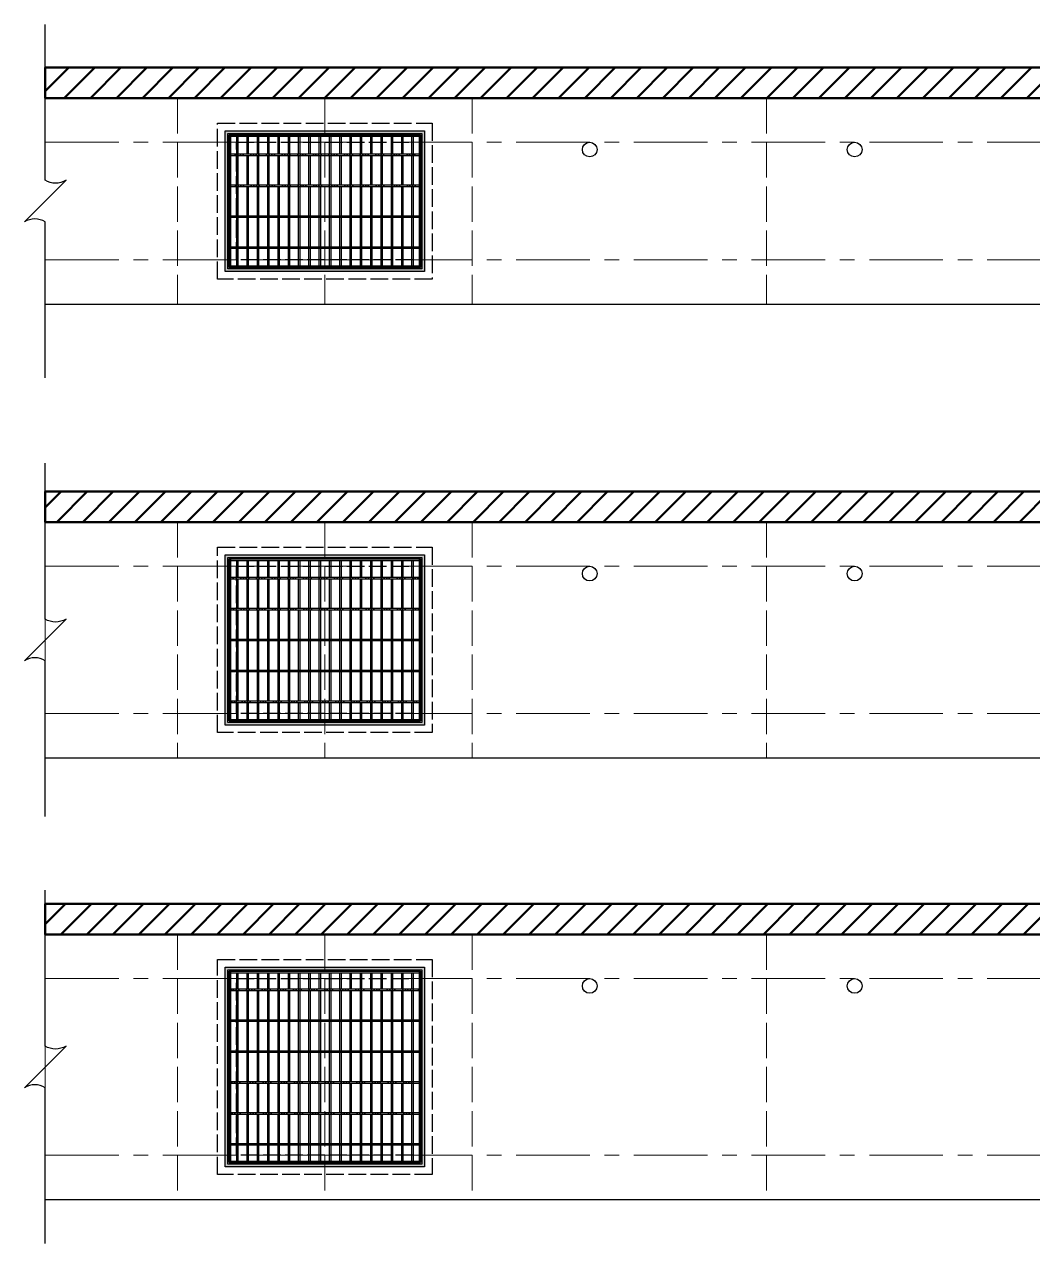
# Model space of a CAD drawing. Extents: x -4891 to 4829, y -5666 to -3242.
# Drawn here: x 1654.8 to 1997.3, y -4103.5 to -3689.5 of the extents above; entities that cross this region are included whole.
import ezdxf

# ---------------------------------------------------------------- set-up
doc = ezdxf.new("R2010")
doc.units = 0
doc.header["$MEASUREMENT"] = 0
doc.linetypes.add('ACAD_ISO02W100', pattern=[15, 12, -3])
doc.linetypes.add('CENTERX2', pattern=[4, 2.5, -0.5, 0.5, -0.5])
for name, color, linetype, lineweight in [('一、1.基本-圖框', 7, 'Continuous', 20), ('一、3.基本-變更', 1, 'Continuous', 50), ('二、1.繪圖-既有設施', 8, 'Continuous', 20), ('二、2.繪圖-施作項目', 181, 'Continuous', 30), ('二、6.繪圖-其他施作項目', 35, 'Continuous', 30)]:
    doc.layers.add(name, color=color, linetype=linetype, lineweight=lineweight)
doc.layers.add('一、4.基本-隱藏', color=9, linetype='ACAD_ISO02W100', lineweight=20, plot=False)
doc.layers.add('三、3.文字-註解文字', color=2, linetype='Continuous')
pattern_1 = [(45, (551.5, -3545.8314), (-2.65165, 2.65165), []), (45, (552.384, -3545.8314), (-2.65165, 2.65165), []), (45, (553.2678, -3545.8314), (-2.65165, 2.65165), []), (45, (554.1517, -3545.8314), (-2.65165, 2.65165), [])]
pattern_2 = [(45, (436.5, -3689.8314), (-2.65165, 2.65165), []), (45, (437.384, -3689.8314), (-2.65165, 2.65165), []), (45, (438.2678, -3689.8314), (-2.65165, 2.65165), []), (45, (439.1517, -3689.8314), (-2.65165, 2.65165), [])]
pattern_3 = [(45, (321.5, -3829.8314), (-2.65165, 2.65165), []), (45, (322.384, -3829.8314), (-2.65165, 2.65165), []), (45, (323.2678, -3829.8314), (-2.65165, 2.65165), []), (45, (324.1517, -3829.8314), (-2.65165, 2.65165), [])]

msp = doc.modelspace()

# ---------------------------------------------------------------- hatches: boundary and pattern name
at = {"layer": '一、3.基本-變更', "linetype": 'Continuous'}
h = msp.add_hatch(dxfattribs=at)
h.set_pattern_fill('ANSI31', color=256, scale=50)
h.paths.add_polyline_path([(1661.861, -3704.099), (1661.861, -3714.486), (2351.861, -3714.486), (2351.861, -3704.099)])
h = msp.add_hatch(dxfattribs=at)
h.set_pattern_fill('ANSI31', color=256, scale=50)
h.paths.add_polyline_path([(2351.861, -3848.099), (1661.861, -3848.099), (1661.861, -3858.486), (2351.861, -3858.486)])
h = msp.add_hatch(dxfattribs=at)
h.set_pattern_fill('ANSI31', color=256, scale=50)
h.paths.add_polyline_path([(2351.861, -3988.099), (1661.861, -3988.099), (1661.861, -3998.486), (2351.861, -3998.486)])
at = {"layer": '二、6.繪圖-其他施作項目'}
h = msp.add_hatch(color=256, dxfattribs=at)
h.dxf.hatch_style = 1
h.paths.add_polyline_path([(1722.961, -3725.586), (1722.961, -3773.386), (1790.761, -3773.386), (1790.761, -3725.586)])
h.paths.add_polyline_path([(1723.861, -3726.486), (1789.861, -3726.486), (1789.861, -3772.486), (1723.861, -3772.486)], flags=16)
h.paths.add_polyline_path([(1726.861, -3729.486), (1786.861, -3729.486), (1786.861, -3769.486), (1726.861, -3769.486)], flags=0)
h = msp.add_hatch(dxfattribs=at)
h.set_pattern_fill('ANSI34', color=256, scale=5)
h.set_pattern_definition(pattern_1)
h.paths.add_polyline_path([(1788.861, -3733.486), (1724.861, -3733.486), (1724.861, -3733.986), (1788.861, -3733.986)])
h = msp.add_hatch(dxfattribs=at)
h.set_pattern_fill('ANSI34', color=256, scale=5)
h.set_pattern_definition(pattern_1)
h.paths.add_polyline_path([(1788.861, -3743.986), (1724.861, -3743.986), (1724.861, -3744.486), (1788.861, -3744.486)])
h = msp.add_hatch(dxfattribs=at)
h.set_pattern_fill('ANSI34', color=256, scale=5)
h.set_pattern_definition(pattern_1)
h.paths.add_polyline_path([(1788.861, -3754.486), (1724.861, -3754.486), (1724.861, -3754.986), (1788.861, -3754.986)])
h = msp.add_hatch(dxfattribs=at)
h.set_pattern_fill('ANSI34', color=256, scale=5)
h.set_pattern_definition(pattern_1)
h.paths.add_polyline_path([(1788.861, -3764.986), (1724.861, -3764.986), (1724.861, -3765.486), (1788.861, -3765.486)])
h = msp.add_hatch(color=256, dxfattribs=at)
h.dxf.hatch_style = 1
h.paths.add_polyline_path([(1722.961, -3927.386), (1790.761, -3927.386), (1790.761, -3869.586), (1722.961, -3869.586)])
h.paths.add_polyline_path([(1723.861, -3870.486), (1789.861, -3870.486), (1789.861, -3926.486), (1723.861, -3926.486)], flags=16)
h = msp.add_hatch(dxfattribs=at)
h.set_pattern_fill('ANSI34', color=256, scale=5)
h.set_pattern_definition(pattern_2)
h.paths.add_polyline_path([(1788.861, -3877.236), (1724.861, -3877.236), (1724.861, -3877.736), (1788.861, -3877.736)])
h = msp.add_hatch(dxfattribs=at)
h.set_pattern_fill('ANSI34', color=256, scale=5)
h.set_pattern_definition(pattern_2)
h.paths.add_polyline_path([(1788.861, -3887.736), (1724.861, -3887.736), (1724.861, -3888.236), (1788.861, -3888.236)])
h = msp.add_hatch(dxfattribs=at)
h.set_pattern_fill('ANSI34', color=256, scale=5)
h.set_pattern_definition(pattern_2)
h.paths.add_polyline_path([(1788.861, -3898.236), (1724.861, -3898.236), (1724.861, -3898.736), (1788.861, -3898.736)])
h = msp.add_hatch(dxfattribs=at)
h.set_pattern_fill('ANSI34', color=256, scale=5)
h.set_pattern_definition(pattern_2)
h.paths.add_polyline_path([(1788.861, -3908.736), (1724.861, -3908.736), (1724.861, -3909.236), (1788.861, -3909.236)])
h = msp.add_hatch(dxfattribs=at)
h.set_pattern_fill('ANSI34', color=256, scale=5)
h.set_pattern_definition(pattern_2)
h.paths.add_polyline_path([(1788.861, -3919.236), (1724.861, -3919.236), (1724.861, -3919.736), (1788.861, -3919.736)])
h = msp.add_hatch(color=256, dxfattribs=at)
h.dxf.hatch_style = 1
h.paths.add_polyline_path([(1722.961, -4077.386), (1790.761, -4077.386), (1790.761, -4009.586), (1722.961, -4009.586)])
h.paths.add_polyline_path([(1723.861, -4010.486), (1789.861, -4010.486), (1789.861, -4076.486), (1723.861, -4076.486)], flags=16)
h = msp.add_hatch(dxfattribs=at)
h.set_pattern_fill('ANSI34', color=256, scale=5)
h.set_pattern_definition(pattern_3)
h.paths.add_polyline_path([(1788.861, -4016.986), (1724.861, -4016.986), (1724.861, -4017.486), (1788.861, -4017.486)])
h = msp.add_hatch(dxfattribs=at)
h.set_pattern_fill('ANSI34', color=256, scale=5)
h.set_pattern_definition(pattern_3)
h.paths.add_polyline_path([(1788.861, -4027.486), (1724.861, -4027.486), (1724.861, -4027.986), (1788.861, -4027.986)])
h = msp.add_hatch(dxfattribs=at)
h.set_pattern_fill('ANSI34', color=256, scale=5)
h.set_pattern_definition(pattern_3)
h.paths.add_polyline_path([(1788.861, -4037.986), (1724.861, -4037.986), (1724.861, -4038.486), (1788.861, -4038.486)])
h = msp.add_hatch(dxfattribs=at)
h.set_pattern_fill('ANSI34', color=256, scale=5)
h.set_pattern_definition(pattern_3)
h.paths.add_polyline_path([(1788.861, -4048.486), (1724.861, -4048.486), (1724.861, -4048.986), (1788.861, -4048.986)])
h = msp.add_hatch(dxfattribs=at)
h.set_pattern_fill('ANSI34', color=256, scale=5)
h.set_pattern_definition(pattern_3)
h.paths.add_polyline_path([(1788.861, -4058.986), (1724.861, -4058.986), (1724.861, -4059.486), (1788.861, -4059.486)])
h = msp.add_hatch(dxfattribs=at)
h.set_pattern_fill('ANSI34', color=256, scale=5)
h.set_pattern_definition(pattern_3)
h.paths.add_polyline_path([(1788.861, -4069.486), (1724.861, -4069.486), (1724.861, -4069.986), (1788.861, -4069.986)])

# ---------------------------------------------------------------- linework, layer by layer
at = {"layer": '一、1.基本-圖框', "linetype": 'Continuous'}
for points in [[(2351.861, -3848.099), (1661.861, -3848.099), (1661.861, -3938.486), (2351.861, -3938.486)], [(2351.861, -3988.099), (1661.861, -3988.099), (1661.861, -4088.486), (2351.861, -4088.486)]]:
    msp.add_lwpolyline(points, close=True, dxfattribs=at)
at = {"layer": '一、3.基本-變更', "linetype": 'Continuous'}
for points in [[(1661.861, -3714.486), (2351.861, -3714.486), (2351.861, -3704.099), (1661.861, -3704.099)], [(1661.861, -3858.486), (2351.861, -3858.486), (2351.861, -3848.099), (1661.861, -3848.099)], [(1661.861, -3998.486), (2351.861, -3998.486), (2351.861, -3988.099), (1661.861, -3988.099)]]:
    msp.add_lwpolyline(points, close=True, dxfattribs=at)
at = {"layer": '一、4.基本-隱藏'}
for points in [[(1706.861, -3714.486), (1706.861, -3784.486)], [(1756.861, -3714.486), (1756.861, -3784.486)], [(1806.861, -3714.486), (1806.861, -3784.486)], [(1906.861, -3714.486), (1906.861, -3784.486)], [(1706.861, -3858.486), (1706.861, -3938.486)], [(1756.861, -3858.486), (1756.861, -3938.486)], [(1806.861, -3858.486), (1806.861, -3938.486)], [(1906.861, -3858.486), (1906.861, -3938.486)], [(1706.861, -3998.486), (1706.861, -4088.486)], [(1756.861, -3998.486), (1756.861, -4088.486)], [(1806.861, -3998.486), (1806.861, -4088.486)], [(1906.861, -3998.486), (1906.861, -4088.486)]]:
    msp.add_lwpolyline(points, dxfattribs=at)
at = {"layer": '三、3.文字-註解文字'}
for points in [[(1661.861, -3809.486), (1661.861, -3756.557, 0.2828427), (1654.79, -3756.557), (1668.932, -3742.415, -0.2828427), (1661.861, -3742.415), (1661.861, -3689.486)], [(1661.861, -3958.486), (1661.861, -3905.557, 0.2828427), (1654.79, -3905.557), (1668.932, -3891.415, -0.2828427), (1661.861, -3891.415), (1661.861, -3838.486)], [(1661.861, -4103.486), (1661.861, -4050.557, 0.2828427), (1654.79, -4050.557), (1668.932, -4036.415, -0.2828427), (1661.861, -4036.415), (1661.861, -3983.486)]]:
    msp.add_lwpolyline(points, format="xyb", dxfattribs=at)
at = {"layer": '二、1.繪圖-既有設施', "linetype": 'CENTERX2', "ltscale": 10}
for points in [[(1661.861, -3729.486), (2351.861, -3729.486)], [(1661.861, -3769.486), (2351.861, -3769.486)], [(1661.861, -3873.486), (2351.861, -3873.486)], [(1661.861, -3923.486), (2351.861, -3923.486)], [(1661.861, -4013.486), (2351.861, -4013.486)], [(1661.861, -4073.486), (2351.861, -4073.486)]]:
    msp.add_lwpolyline(points, dxfattribs=at)
at = {"layer": '二、2.繪圖-施作項目', "linetype": 'Continuous'}
for points in [[(1661.861, -3714.486), (2351.861, -3714.486)], [(1661.861, -3784.486), (2351.861, -3784.486)], [(1661.861, -3858.486), (2351.861, -3858.486)], [(1661.861, -3938.486), (2351.861, -3938.486)], [(1661.861, -3998.486), (2351.861, -3998.486)], [(1661.861, -4088.486), (2351.861, -4088.486)]]:
    msp.add_lwpolyline(points, dxfattribs=at)
at = {"layer": '二、6.繪圖-其他施作項目', "linetype": 'ACAD_ISO02W100', "ltscale": 0.5}
for points in [[(1720.361, -3722.986), (1793.361, -3722.986), (1793.361, -3775.986), (1720.361, -3775.986)], [(1726.861, -3729.486), (1786.861, -3729.486), (1786.861, -3769.486), (1726.861, -3769.486)], [(1720.361, -3866.986), (1793.361, -3866.986), (1793.361, -3929.986), (1720.361, -3929.986)], [(1726.861, -3873.486), (1786.861, -3873.486), (1786.861, -3923.486), (1726.861, -3923.486)], [(1720.361, -4006.986), (1793.361, -4006.986), (1793.361, -4079.986), (1720.361, -4079.986)], [(1726.861, -4013.486), (1786.861, -4013.486), (1786.861, -4073.486), (1726.861, -4073.486)]]:
    msp.add_lwpolyline(points, close=True, dxfattribs=at)
at = {"layer": '二、6.繪圖-其他施作項目'}
for points in [[(1722.961, -3725.586), (1790.761, -3725.586), (1790.761, -3773.386), (1722.961, -3773.386)], [(1723.861, -3726.486), (1789.861, -3726.486), (1789.861, -3772.486), (1723.861, -3772.486)], [(1724.361, -3726.986), (1789.361, -3726.986), (1789.361, -3771.986), (1724.361, -3771.986)], [(1722.961, -3869.586), (1790.761, -3869.586), (1790.761, -3927.386), (1722.961, -3927.386)], [(1723.861, -3870.486), (1789.861, -3870.486), (1789.861, -3926.486), (1723.861, -3926.486)], [(1724.361, -3870.986), (1789.361, -3870.986), (1789.361, -3925.986), (1724.361, -3925.986)], [(1722.961, -4009.586), (1790.761, -4009.586), (1790.761, -4077.386), (1722.961, -4077.386)], [(1723.861, -4010.486), (1789.861, -4010.486), (1789.861, -4076.486), (1723.861, -4076.486)], [(1724.361, -4010.986), (1789.361, -4010.986), (1789.361, -4075.986), (1724.361, -4075.986)]]:
    msp.add_lwpolyline(points, close=True, dxfattribs=at)
for points in [[(1724.361, -3726.986), (1789.361, -3726.986)], [(1724.361, -3726.986), (1724.361, -3771.986)], [(1724.861, -3726.986), (1724.861, -3771.986)], [(1724.861, -3727.486), (1788.861, -3727.486)], [(1726.861, -3727.486), (1726.861, -3733.486)], [(1727.361, -3727.486), (1727.361, -3733.486)], [(1730.361, -3727.486), (1730.361, -3733.486)], [(1730.861, -3727.486), (1730.861, -3733.486)], [(1733.861, -3727.486), (1733.861, -3733.486)], [(1734.361, -3727.486), (1734.361, -3733.486)], [(1737.361, -3727.486), (1737.361, -3733.486)], [(1737.861, -3727.486), (1737.861, -3733.486)], [(1740.861, -3727.486), (1740.861, -3733.486)], [(1741.361, -3727.486), (1741.361, -3733.486)], [(1744.361, -3727.486), (1744.361, -3733.486)], [(1744.861, -3727.486), (1744.861, -3733.486)], [(1747.861, -3727.486), (1747.861, -3733.486)], [(1748.361, -3727.486), (1748.361, -3733.486)], [(1751.361, -3727.486), (1751.361, -3733.486)], [(1751.861, -3727.486), (1751.861, -3733.486)], [(1754.861, -3727.486), (1754.861, -3733.486)], [(1755.361, -3727.486), (1755.361, -3733.486)], [(1758.361, -3727.486), (1758.361, -3733.486)], [(1758.861, -3727.486), (1758.861, -3733.486)], [(1761.861, -3727.486), (1761.861, -3733.486)], [(1762.361, -3727.486), (1762.361, -3733.486)], [(1765.361, -3727.486), (1765.361, -3733.486)], [(1765.861, -3727.486), (1765.861, -3733.486)], [(1768.861, -3727.486), (1768.861, -3733.486)], [(1769.361, -3727.486), (1769.361, -3733.486)], [(1772.361, -3727.486), (1772.361, -3733.486)], [(1772.861, -3727.486), (1772.861, -3733.486)], [(1775.861, -3727.486), (1775.861, -3733.486)], [(1776.361, -3727.486), (1776.361, -3733.486)], [(1779.361, -3727.486), (1779.361, -3733.486)], [(1779.861, -3727.486), (1779.861, -3733.486)], [(1782.861, -3727.486), (1782.861, -3733.486)], [(1783.361, -3727.486), (1783.361, -3733.486)], [(1786.361, -3727.486), (1786.361, -3733.486)], [(1786.861, -3727.486), (1786.861, -3733.486)], [(1788.861, -3726.986), (1788.861, -3771.986)], [(1789.361, -3726.986), (1789.361, -3771.986)], [(1724.861, -3733.486), (1788.861, -3733.486)], [(1724.861, -3733.986), (1788.861, -3733.986)], [(1726.861, -3733.986), (1726.861, -3743.986)], [(1727.361, -3733.986), (1727.361, -3743.986)], [(1730.361, -3733.986), (1730.361, -3743.986)], [(1730.861, -3733.986), (1730.861, -3743.986)], [(1733.861, -3733.986), (1733.861, -3743.986)], [(1734.361, -3733.986), (1734.361, -3743.986)], [(1737.361, -3733.986), (1737.361, -3743.986)], [(1737.861, -3733.986), (1737.861, -3743.986)], [(1740.861, -3733.986), (1740.861, -3743.986)], [(1741.361, -3733.986), (1741.361, -3743.986)], [(1744.361, -3733.986), (1744.361, -3743.986)], [(1744.861, -3733.986), (1744.861, -3743.986)], [(1747.861, -3733.986), (1747.861, -3743.986)], [(1748.361, -3733.986), (1748.361, -3743.986)], [(1751.361, -3733.986), (1751.361, -3743.986)], [(1751.861, -3733.986), (1751.861, -3743.986)], [(1754.861, -3733.986), (1754.861, -3743.986)], [(1755.361, -3733.986), (1755.361, -3743.986)], [(1758.361, -3733.986), (1758.361, -3743.986)], [(1758.861, -3733.986), (1758.861, -3743.986)], [(1761.861, -3733.986), (1761.861, -3743.986)], [(1762.361, -3733.986), (1762.361, -3743.986)], [(1765.361, -3733.986), (1765.361, -3743.986)], [(1765.861, -3733.986), (1765.861, -3743.986)], [(1768.861, -3733.986), (1768.861, -3743.986)], [(1769.361, -3733.986), (1769.361, -3743.986)], [(1772.361, -3733.986), (1772.361, -3743.986)], [(1772.861, -3733.986), (1772.861, -3743.986)], [(1775.861, -3733.986), (1775.861, -3743.986)], [(1776.361, -3733.986), (1776.361, -3743.986)], [(1779.361, -3733.986), (1779.361, -3743.986)], [(1779.861, -3733.986), (1779.861, -3743.986)], [(1782.861, -3733.986), (1782.861, -3743.986)], [(1783.361, -3733.986), (1783.361, -3743.986)], [(1786.361, -3733.986), (1786.361, -3743.986)], [(1786.861, -3733.986), (1786.861, -3743.986)], [(1724.861, -3743.986), (1788.861, -3743.986)], [(1724.861, -3744.486), (1788.861, -3744.486)], [(1726.861, -3744.486), (1726.861, -3754.486)], [(1727.361, -3744.486), (1727.361, -3754.486)], [(1730.361, -3744.486), (1730.361, -3754.486)], [(1730.861, -3744.486), (1730.861, -3754.486)], [(1733.861, -3744.486), (1733.861, -3754.486)], [(1734.361, -3744.486), (1734.361, -3754.486)], [(1737.361, -3744.486), (1737.361, -3754.486)], [(1737.861, -3744.486), (1737.861, -3754.486)], [(1740.861, -3744.486), (1740.861, -3754.486)], [(1741.361, -3744.486), (1741.361, -3754.486)], [(1744.361, -3744.486), (1744.361, -3754.486)], [(1744.861, -3744.486), (1744.861, -3754.486)], [(1747.861, -3744.486), (1747.861, -3754.486)], [(1748.361, -3744.486), (1748.361, -3754.486)], [(1751.361, -3744.486), (1751.361, -3754.486)], [(1751.861, -3744.486), (1751.861, -3754.486)], [(1754.861, -3744.486), (1754.861, -3754.486)], [(1755.361, -3744.486), (1755.361, -3754.486)], [(1758.361, -3744.486), (1758.361, -3754.486)], [(1758.861, -3744.486), (1758.861, -3754.486)], [(1761.861, -3744.486), (1761.861, -3754.486)], [(1762.361, -3744.486), (1762.361, -3754.486)], [(1765.361, -3744.486), (1765.361, -3754.486)], [(1765.861, -3744.486), (1765.861, -3754.486)], [(1768.861, -3744.486), (1768.861, -3754.486)], [(1769.361, -3744.486), (1769.361, -3754.486)], [(1772.361, -3744.486), (1772.361, -3754.486)], [(1772.861, -3744.486), (1772.861, -3754.486)], [(1775.861, -3744.486), (1775.861, -3754.486)], [(1776.361, -3744.486), (1776.361, -3754.486)], [(1779.361, -3744.486), (1779.361, -3754.486)], [(1779.861, -3744.486), (1779.861, -3754.486)], [(1782.861, -3744.486), (1782.861, -3754.486)], [(1783.361, -3744.486), (1783.361, -3754.486)], [(1786.361, -3744.486), (1786.361, -3754.486)], [(1786.861, -3744.486), (1786.861, -3754.486)], [(1724.861, -3754.486), (1788.861, -3754.486)], [(1724.861, -3754.986), (1788.861, -3754.986)], [(1726.861, -3754.986), (1726.861, -3764.986)], [(1727.361, -3754.986), (1727.361, -3764.986)], [(1730.361, -3754.986), (1730.361, -3764.986)], [(1730.861, -3754.986), (1730.861, -3764.986)], [(1733.861, -3754.986), (1733.861, -3764.986)], [(1734.361, -3754.986), (1734.361, -3764.986)], [(1737.361, -3754.986), (1737.361, -3764.986)], [(1737.861, -3754.986), (1737.861, -3764.986)], [(1740.861, -3754.986), (1740.861, -3764.986)], [(1741.361, -3754.986), (1741.361, -3764.986)], [(1744.361, -3754.986), (1744.361, -3764.986)], [(1744.861, -3754.986), (1744.861, -3764.986)], [(1747.861, -3754.986), (1747.861, -3764.986)], [(1748.361, -3754.986), (1748.361, -3764.986)], [(1751.361, -3754.986), (1751.361, -3764.986)], [(1751.861, -3754.986), (1751.861, -3764.986)], [(1754.861, -3754.986), (1754.861, -3764.986)], [(1755.361, -3754.986), (1755.361, -3764.986)], [(1758.361, -3754.986), (1758.361, -3764.986)], [(1758.861, -3754.986), (1758.861, -3764.986)], [(1761.861, -3754.986), (1761.861, -3764.986)], [(1762.361, -3754.986), (1762.361, -3764.986)], [(1765.361, -3754.986), (1765.361, -3764.986)], [(1765.861, -3754.986), (1765.861, -3764.986)], [(1768.861, -3754.986), (1768.861, -3764.986)], [(1769.361, -3754.986), (1769.361, -3764.986)], [(1772.361, -3754.986), (1772.361, -3764.986)], [(1772.861, -3754.986), (1772.861, -3764.986)], [(1775.861, -3754.986), (1775.861, -3764.986)], [(1776.361, -3754.986), (1776.361, -3764.986)], [(1779.361, -3754.986), (1779.361, -3764.986)], [(1779.861, -3754.986), (1779.861, -3764.986)], [(1782.861, -3754.986), (1782.861, -3764.986)], [(1783.361, -3754.986), (1783.361, -3764.986)], [(1786.361, -3754.986), (1786.361, -3764.986)], [(1786.861, -3754.986), (1786.861, -3764.986)], [(1724.861, -3764.986), (1788.861, -3764.986)], [(1724.861, -3765.486), (1788.861, -3765.486)], [(1726.861, -3765.486), (1726.861, -3771.486)], [(1727.361, -3765.486), (1727.361, -3771.486)], [(1730.361, -3765.486), (1730.361, -3771.486)], [(1730.861, -3765.486), (1730.861, -3771.486)], [(1733.861, -3765.486), (1733.861, -3771.486)], [(1734.361, -3765.486), (1734.361, -3771.486)], [(1737.361, -3765.486), (1737.361, -3771.486)], [(1737.861, -3765.486), (1737.861, -3771.486)], [(1740.861, -3765.486), (1740.861, -3771.486)], [(1741.361, -3765.486), (1741.361, -3771.486)], [(1744.361, -3765.486), (1744.361, -3771.486)], [(1744.861, -3765.486), (1744.861, -3771.486)], [(1747.861, -3765.486), (1747.861, -3771.486)], [(1748.361, -3765.486), (1748.361, -3771.486)], [(1751.361, -3765.486), (1751.361, -3771.486)], [(1751.861, -3765.486), (1751.861, -3771.486)], [(1754.861, -3765.486), (1754.861, -3771.486)], [(1755.361, -3765.486), (1755.361, -3771.486)], [(1758.361, -3765.486), (1758.361, -3771.486)], [(1758.861, -3765.486), (1758.861, -3771.486)], [(1761.861, -3765.486), (1761.861, -3771.486)], [(1762.361, -3765.486), (1762.361, -3771.486)], [(1765.361, -3765.486), (1765.361, -3771.486)], [(1765.861, -3765.486), (1765.861, -3771.486)], [(1768.861, -3765.486), (1768.861, -3771.486)], [(1769.361, -3765.486), (1769.361, -3771.486)], [(1772.361, -3765.486), (1772.361, -3771.486)], [(1772.861, -3765.486), (1772.861, -3771.486)], [(1775.861, -3765.486), (1775.861, -3771.486)], [(1776.361, -3765.486), (1776.361, -3771.486)], [(1779.361, -3765.486), (1779.361, -3771.486)], [(1779.861, -3765.486), (1779.861, -3771.486)], [(1782.861, -3765.486), (1782.861, -3771.486)], [(1783.361, -3765.486), (1783.361, -3771.486)], [(1786.361, -3765.486), (1786.361, -3771.486)], [(1786.861, -3765.486), (1786.861, -3771.486)], [(1724.861, -3771.486), (1788.861, -3771.486)], [(1724.361, -3771.986), (1789.361, -3771.986)], [(1724.361, -3870.986), (1789.361, -3870.986)], [(1724.361, -3870.986), (1724.361, -3925.986)], [(1724.861, -3870.986), (1724.861, -3925.986)], [(1724.861, -3871.486), (1788.861, -3871.486)], [(1726.861, -3871.486), (1726.861, -3877.236)], [(1727.361, -3871.486), (1727.361, -3877.236)], [(1730.361, -3871.486), (1730.361, -3877.236)], [(1730.861, -3871.486), (1730.861, -3877.236)], [(1733.861, -3871.486), (1733.861, -3877.236)], [(1734.361, -3871.486), (1734.361, -3877.236)], [(1737.361, -3871.486), (1737.361, -3877.236)], [(1737.861, -3871.486), (1737.861, -3877.236)], [(1740.861, -3871.486), (1740.861, -3877.236)], [(1741.361, -3871.486), (1741.361, -3877.236)], [(1744.361, -3871.486), (1744.361, -3877.236)], [(1744.861, -3871.486), (1744.861, -3877.236)], [(1747.861, -3871.486), (1747.861, -3877.236)], [(1748.361, -3871.486), (1748.361, -3877.236)], [(1751.361, -3871.486), (1751.361, -3877.236)], [(1751.861, -3871.486), (1751.861, -3877.236)], [(1754.861, -3871.486), (1754.861, -3877.236)], [(1755.361, -3871.486), (1755.361, -3877.236)], [(1758.361, -3871.486), (1758.361, -3877.236)], [(1758.861, -3871.486), (1758.861, -3877.236)], [(1761.861, -3871.486), (1761.861, -3877.236)], [(1762.361, -3871.486), (1762.361, -3877.236)], [(1765.361, -3871.486), (1765.361, -3877.236)], [(1765.861, -3871.486), (1765.861, -3877.236)], [(1768.861, -3871.486), (1768.861, -3877.236)], [(1769.361, -3871.486), (1769.361, -3877.236)], [(1772.361, -3871.486), (1772.361, -3877.236)], [(1772.861, -3871.486), (1772.861, -3877.236)], [(1775.861, -3871.486), (1775.861, -3877.236)], [(1776.361, -3871.486), (1776.361, -3877.236)], [(1779.361, -3871.486), (1779.361, -3877.236)], [(1779.861, -3871.486), (1779.861, -3877.236)], [(1782.861, -3871.486), (1782.861, -3877.236)], [(1783.361, -3871.486), (1783.361, -3877.236)], [(1786.361, -3871.486), (1786.361, -3877.236)], [(1786.861, -3871.486), (1786.861, -3877.236)], [(1788.861, -3870.986), (1788.861, -3925.986)], [(1789.361, -3870.986), (1789.361, -3925.986)], [(1724.861, -3877.236), (1788.861, -3877.236)], [(1724.861, -3877.736), (1788.861, -3877.736)], [(1726.861, -3877.736), (1726.861, -3887.736)], [(1727.361, -3877.736), (1727.361, -3887.736)], [(1730.361, -3877.736), (1730.361, -3887.736)], [(1730.861, -3877.736), (1730.861, -3887.736)], [(1733.861, -3877.736), (1733.861, -3887.736)], [(1734.361, -3877.736), (1734.361, -3887.736)], [(1737.361, -3877.736), (1737.361, -3887.736)], [(1737.861, -3877.736), (1737.861, -3887.736)], [(1740.861, -3877.736), (1740.861, -3887.736)], [(1741.361, -3877.736), (1741.361, -3887.736)], [(1744.361, -3877.736), (1744.361, -3887.736)], [(1744.861, -3877.736), (1744.861, -3887.736)], [(1747.861, -3877.736), (1747.861, -3887.736)], [(1748.361, -3877.736), (1748.361, -3887.736)], [(1751.361, -3877.736), (1751.361, -3887.736)], [(1751.861, -3877.736), (1751.861, -3887.736)], [(1754.861, -3877.736), (1754.861, -3887.736)], [(1755.361, -3877.736), (1755.361, -3887.736)], [(1758.361, -3877.736), (1758.361, -3887.736)], [(1758.861, -3877.736), (1758.861, -3887.736)], [(1761.861, -3877.736), (1761.861, -3887.736)], [(1762.361, -3877.736), (1762.361, -3887.736)], [(1765.361, -3877.736), (1765.361, -3887.736)], [(1765.861, -3877.736), (1765.861, -3887.736)], [(1768.861, -3877.736), (1768.861, -3887.736)], [(1769.361, -3877.736), (1769.361, -3887.736)], [(1772.361, -3877.736), (1772.361, -3887.736)], [(1772.861, -3877.736), (1772.861, -3887.736)], [(1775.861, -3877.736), (1775.861, -3887.736)], [(1776.361, -3877.736), (1776.361, -3887.736)], [(1779.361, -3877.736), (1779.361, -3887.736)], [(1779.861, -3877.736), (1779.861, -3887.736)], [(1782.861, -3877.736), (1782.861, -3887.736)], [(1783.361, -3877.736), (1783.361, -3887.736)], [(1786.361, -3877.736), (1786.361, -3887.736)], [(1786.861, -3877.736), (1786.861, -3887.736)], [(1724.861, -3887.736), (1788.861, -3887.736)], [(1724.861, -3888.236), (1788.861, -3888.236)], [(1726.861, -3888.236), (1726.861, -3898.236)], [(1727.361, -3888.236), (1727.361, -3898.236)], [(1730.361, -3888.236), (1730.361, -3898.236)], [(1730.861, -3888.236), (1730.861, -3898.236)], [(1733.861, -3888.236), (1733.861, -3898.236)], [(1734.361, -3888.236), (1734.361, -3898.236)], [(1737.361, -3888.236), (1737.361, -3898.236)], [(1737.861, -3888.236), (1737.861, -3898.236)], [(1740.861, -3888.236), (1740.861, -3898.236)], [(1741.361, -3888.236), (1741.361, -3898.236)], [(1744.361, -3888.236), (1744.361, -3898.236)], [(1744.861, -3888.236), (1744.861, -3898.236)], [(1747.861, -3888.236), (1747.861, -3898.236)], [(1748.361, -3888.236), (1748.361, -3898.236)], [(1751.361, -3888.236), (1751.361, -3898.236)], [(1751.861, -3888.236), (1751.861, -3898.236)], [(1754.861, -3888.236), (1754.861, -3898.236)], [(1755.361, -3888.236), (1755.361, -3898.236)], [(1758.361, -3888.236), (1758.361, -3898.236)], [(1758.861, -3888.236), (1758.861, -3898.236)], [(1761.861, -3888.236), (1761.861, -3898.236)], [(1762.361, -3888.236), (1762.361, -3898.236)], [(1765.361, -3888.236), (1765.361, -3898.236)], [(1765.861, -3888.236), (1765.861, -3898.236)], [(1768.861, -3888.236), (1768.861, -3898.236)], [(1769.361, -3888.236), (1769.361, -3898.236)], [(1772.361, -3888.236), (1772.361, -3898.236)], [(1772.861, -3888.236), (1772.861, -3898.236)], [(1775.861, -3888.236), (1775.861, -3898.236)], [(1776.361, -3888.236), (1776.361, -3898.236)], [(1779.361, -3888.236), (1779.361, -3898.236)], [(1779.861, -3888.236), (1779.861, -3898.236)], [(1782.861, -3888.236), (1782.861, -3898.236)], [(1783.361, -3888.236), (1783.361, -3898.236)], [(1786.361, -3888.236), (1786.361, -3898.236)], [(1786.861, -3888.236), (1786.861, -3898.236)], [(1724.861, -3898.236), (1788.861, -3898.236)], [(1724.861, -3898.736), (1788.861, -3898.736)], [(1726.861, -3898.736), (1726.861, -3908.736)], [(1727.361, -3898.736), (1727.361, -3908.736)], [(1730.361, -3898.736), (1730.361, -3908.736)], [(1730.861, -3898.736), (1730.861, -3908.736)], [(1733.861, -3898.736), (1733.861, -3908.736)], [(1734.361, -3898.736), (1734.361, -3908.736)], [(1737.361, -3898.736), (1737.361, -3908.736)], [(1737.861, -3898.736), (1737.861, -3908.736)], [(1740.861, -3898.736), (1740.861, -3908.736)], [(1741.361, -3898.736), (1741.361, -3908.736)], [(1744.361, -3898.736), (1744.361, -3908.736)], [(1744.861, -3898.736), (1744.861, -3908.736)], [(1747.861, -3898.736), (1747.861, -3908.736)], [(1748.361, -3898.736), (1748.361, -3908.736)], [(1751.361, -3898.736), (1751.361, -3908.736)], [(1751.861, -3898.736), (1751.861, -3908.736)], [(1754.861, -3898.736), (1754.861, -3908.736)], [(1755.361, -3898.736), (1755.361, -3908.736)], [(1758.361, -3898.736), (1758.361, -3908.736)], [(1758.861, -3898.736), (1758.861, -3908.736)], [(1761.861, -3898.736), (1761.861, -3908.736)], [(1762.361, -3898.736), (1762.361, -3908.736)], [(1765.361, -3898.736), (1765.361, -3908.736)], [(1765.861, -3898.736), (1765.861, -3908.736)], [(1768.861, -3898.736), (1768.861, -3908.736)], [(1769.361, -3898.736), (1769.361, -3908.736)], [(1772.361, -3898.736), (1772.361, -3908.736)], [(1772.861, -3898.736), (1772.861, -3908.736)], [(1775.861, -3898.736), (1775.861, -3908.736)], [(1776.361, -3898.736), (1776.361, -3908.736)], [(1779.361, -3898.736), (1779.361, -3908.736)], [(1779.861, -3898.736), (1779.861, -3908.736)], [(1782.861, -3898.736), (1782.861, -3908.736)], [(1783.361, -3898.736), (1783.361, -3908.736)], [(1786.361, -3898.736), (1786.361, -3908.736)], [(1786.861, -3898.736), (1786.861, -3908.736)], [(1724.861, -3908.736), (1788.861, -3908.736)], [(1724.861, -3909.236), (1788.861, -3909.236)], [(1726.861, -3909.236), (1726.861, -3919.236)], [(1727.361, -3909.236), (1727.361, -3919.236)], [(1730.361, -3909.236), (1730.361, -3919.236)], [(1730.861, -3909.236), (1730.861, -3919.236)], [(1733.861, -3909.236), (1733.861, -3919.236)], [(1734.361, -3909.236), (1734.361, -3919.236)], [(1737.361, -3909.236), (1737.361, -3919.236)], [(1737.861, -3909.236), (1737.861, -3919.236)], [(1740.861, -3909.236), (1740.861, -3919.236)], [(1741.361, -3909.236), (1741.361, -3919.236)], [(1744.361, -3909.236), (1744.361, -3919.236)], [(1744.861, -3909.236), (1744.861, -3919.236)], [(1747.861, -3909.236), (1747.861, -3919.236)], [(1748.361, -3909.236), (1748.361, -3919.236)], [(1751.361, -3909.236), (1751.361, -3919.236)], [(1751.861, -3909.236), (1751.861, -3919.236)], [(1754.861, -3909.236), (1754.861, -3919.236)], [(1755.361, -3909.236), (1755.361, -3919.236)], [(1758.361, -3909.236), (1758.361, -3919.236)], [(1758.861, -3909.236), (1758.861, -3919.236)], [(1761.861, -3909.236), (1761.861, -3919.236)], [(1762.361, -3909.236), (1762.361, -3919.236)], [(1765.361, -3909.236), (1765.361, -3919.236)], [(1765.861, -3909.236), (1765.861, -3919.236)], [(1768.861, -3909.236), (1768.861, -3919.236)], [(1769.361, -3909.236), (1769.361, -3919.236)], [(1772.361, -3909.236), (1772.361, -3919.236)], [(1772.861, -3909.236), (1772.861, -3919.236)], [(1775.861, -3909.236), (1775.861, -3919.236)], [(1776.361, -3909.236), (1776.361, -3919.236)], [(1779.361, -3909.236), (1779.361, -3919.236)], [(1779.861, -3909.236), (1779.861, -3919.236)], [(1782.861, -3909.236), (1782.861, -3919.236)], [(1783.361, -3909.236), (1783.361, -3919.236)], [(1786.361, -3909.236), (1786.361, -3919.236)], [(1786.861, -3909.236), (1786.861, -3919.236)], [(1724.861, -3919.236), (1788.861, -3919.236)], [(1724.861, -3919.736), (1788.861, -3919.736)], [(1726.861, -3919.736), (1726.861, -3925.486)], [(1727.361, -3919.736), (1727.361, -3925.486)], [(1730.361, -3919.736), (1730.361, -3925.486)], [(1730.861, -3919.736), (1730.861, -3925.486)], [(1733.861, -3919.736), (1733.861, -3925.486)], [(1734.361, -3919.736), (1734.361, -3925.486)], [(1737.361, -3919.736), (1737.361, -3925.486)], [(1737.861, -3919.736), (1737.861, -3925.486)], [(1740.861, -3919.736), (1740.861, -3925.486)], [(1741.361, -3919.736), (1741.361, -3925.486)], [(1744.361, -3919.736), (1744.361, -3925.486)], [(1744.861, -3919.736), (1744.861, -3925.486)], [(1747.861, -3919.736), (1747.861, -3925.486)], [(1748.361, -3919.736), (1748.361, -3925.486)], [(1751.361, -3919.736), (1751.361, -3925.486)], [(1751.861, -3919.736), (1751.861, -3925.486)], [(1754.861, -3919.736), (1754.861, -3925.486)], [(1755.361, -3919.736), (1755.361, -3925.486)], [(1758.361, -3919.736), (1758.361, -3925.486)], [(1758.861, -3919.736), (1758.861, -3925.486)], [(1761.861, -3919.736), (1761.861, -3925.486)], [(1762.361, -3919.736), (1762.361, -3925.486)], [(1765.361, -3919.736), (1765.361, -3925.486)], [(1765.861, -3919.736), (1765.861, -3925.486)], [(1768.861, -3919.736), (1768.861, -3925.486)], [(1769.361, -3919.736), (1769.361, -3925.486)], [(1772.361, -3919.736), (1772.361, -3925.486)], [(1772.861, -3919.736), (1772.861, -3925.486)], [(1775.861, -3919.736), (1775.861, -3925.486)], [(1776.361, -3919.736), (1776.361, -3925.486)], [(1779.361, -3919.736), (1779.361, -3925.486)], [(1779.861, -3919.736), (1779.861, -3925.486)], [(1782.861, -3919.736), (1782.861, -3925.486)], [(1783.361, -3919.736), (1783.361, -3925.486)], [(1786.361, -3919.736), (1786.361, -3925.486)], [(1786.861, -3919.736), (1786.861, -3925.486)], [(1724.361, -3925.986), (1789.361, -3925.986)], [(1724.861, -3925.486), (1788.861, -3925.486)], [(1724.361, -4010.986), (1789.361, -4010.986)], [(1724.361, -4010.986), (1724.361, -4075.986)], [(1724.861, -4010.986), (1724.861, -4075.986)], [(1724.861, -4011.486), (1788.861, -4011.486)], [(1726.861, -4011.486), (1726.861, -4016.986)], [(1727.361, -4011.486), (1727.361, -4016.986)], [(1730.361, -4011.486), (1730.361, -4016.986)], [(1730.861, -4011.486), (1730.861, -4016.986)], [(1733.861, -4011.486), (1733.861, -4016.986)], [(1734.361, -4011.486), (1734.361, -4016.986)], [(1737.361, -4011.486), (1737.361, -4016.986)], [(1737.861, -4011.486), (1737.861, -4016.986)], [(1740.861, -4011.486), (1740.861, -4016.986)], [(1741.361, -4011.486), (1741.361, -4016.986)], [(1744.361, -4011.486), (1744.361, -4016.986)], [(1744.861, -4011.486), (1744.861, -4016.986)], [(1747.861, -4011.486), (1747.861, -4016.986)], [(1748.361, -4011.486), (1748.361, -4016.986)], [(1751.361, -4011.486), (1751.361, -4016.986)], [(1751.861, -4011.486), (1751.861, -4016.986)], [(1754.861, -4011.486), (1754.861, -4016.986)], [(1755.361, -4011.486), (1755.361, -4016.986)], [(1758.361, -4011.486), (1758.361, -4016.986)], [(1758.861, -4011.486), (1758.861, -4016.986)], [(1761.861, -4011.486), (1761.861, -4016.986)], [(1762.361, -4011.486), (1762.361, -4016.986)], [(1765.361, -4011.486), (1765.361, -4016.986)], [(1765.861, -4011.486), (1765.861, -4016.986)], [(1768.861, -4011.486), (1768.861, -4016.986)], [(1769.361, -4011.486), (1769.361, -4016.986)], [(1772.361, -4011.486), (1772.361, -4016.986)], [(1772.861, -4011.486), (1772.861, -4016.986)], [(1775.861, -4011.486), (1775.861, -4016.986)], [(1776.361, -4011.486), (1776.361, -4016.986)], [(1779.361, -4011.486), (1779.361, -4016.986)], [(1779.861, -4011.486), (1779.861, -4016.986)], [(1782.861, -4011.486), (1782.861, -4016.986)], [(1783.361, -4011.486), (1783.361, -4016.986)], [(1786.361, -4011.486), (1786.361, -4016.986)], [(1786.861, -4011.486), (1786.861, -4016.986)], [(1788.861, -4010.986), (1788.861, -4075.986)], [(1789.361, -4010.986), (1789.361, -4075.986)], [(1724.861, -4016.986), (1788.861, -4016.986)], [(1724.861, -4017.486), (1788.861, -4017.486)], [(1726.861, -4017.486), (1726.861, -4027.486)], [(1727.361, -4017.486), (1727.361, -4027.486)], [(1730.361, -4017.486), (1730.361, -4027.486)], [(1730.861, -4017.486), (1730.861, -4027.486)], [(1733.861, -4017.486), (1733.861, -4027.486)], [(1734.361, -4017.486), (1734.361, -4027.486)], [(1737.361, -4017.486), (1737.361, -4027.486)], [(1737.861, -4017.486), (1737.861, -4027.486)], [(1740.861, -4017.486), (1740.861, -4027.486)], [(1741.361, -4017.486), (1741.361, -4027.486)], [(1744.361, -4017.486), (1744.361, -4027.486)], [(1744.861, -4017.486), (1744.861, -4027.486)], [(1747.861, -4017.486), (1747.861, -4027.486)], [(1748.361, -4017.486), (1748.361, -4027.486)], [(1751.361, -4017.486), (1751.361, -4027.486)], [(1751.861, -4017.486), (1751.861, -4027.486)], [(1754.861, -4017.486), (1754.861, -4027.486)], [(1755.361, -4017.486), (1755.361, -4027.486)], [(1758.361, -4017.486), (1758.361, -4027.486)], [(1758.861, -4017.486), (1758.861, -4027.486)], [(1761.861, -4017.486), (1761.861, -4027.486)], [(1762.361, -4017.486), (1762.361, -4027.486)], [(1765.361, -4017.486), (1765.361, -4027.486)], [(1765.861, -4017.486), (1765.861, -4027.486)], [(1768.861, -4017.486), (1768.861, -4027.486)], [(1769.361, -4017.486), (1769.361, -4027.486)], [(1772.361, -4017.486), (1772.361, -4027.486)], [(1772.861, -4017.486), (1772.861, -4027.486)], [(1775.861, -4017.486), (1775.861, -4027.486)], [(1776.361, -4017.486), (1776.361, -4027.486)], [(1779.361, -4017.486), (1779.361, -4027.486)], [(1779.861, -4017.486), (1779.861, -4027.486)], [(1782.861, -4017.486), (1782.861, -4027.486)], [(1783.361, -4017.486), (1783.361, -4027.486)], [(1786.361, -4017.486), (1786.361, -4027.486)], [(1786.861, -4017.486), (1786.861, -4027.486)], [(1724.861, -4027.486), (1788.861, -4027.486)], [(1724.861, -4027.986), (1788.861, -4027.986)], [(1726.861, -4027.986), (1726.861, -4037.986)], [(1727.361, -4027.986), (1727.361, -4037.986)], [(1730.361, -4027.986), (1730.361, -4037.986)], [(1730.861, -4027.986), (1730.861, -4037.986)], [(1733.861, -4027.986), (1733.861, -4037.986)], [(1734.361, -4027.986), (1734.361, -4037.986)], [(1737.361, -4027.986), (1737.361, -4037.986)], [(1737.861, -4027.986), (1737.861, -4037.986)], [(1740.861, -4027.986), (1740.861, -4037.986)], [(1741.361, -4027.986), (1741.361, -4037.986)], [(1744.361, -4027.986), (1744.361, -4037.986)], [(1744.861, -4027.986), (1744.861, -4037.986)], [(1747.861, -4027.986), (1747.861, -4037.986)], [(1748.361, -4027.986), (1748.361, -4037.986)], [(1751.361, -4027.986), (1751.361, -4037.986)], [(1751.861, -4027.986), (1751.861, -4037.986)], [(1754.861, -4027.986), (1754.861, -4037.986)], [(1755.361, -4027.986), (1755.361, -4037.986)], [(1758.361, -4027.986), (1758.361, -4037.986)], [(1758.861, -4027.986), (1758.861, -4037.986)], [(1761.861, -4027.986), (1761.861, -4037.986)], [(1762.361, -4027.986), (1762.361, -4037.986)], [(1765.361, -4027.986), (1765.361, -4037.986)], [(1765.861, -4027.986), (1765.861, -4037.986)], [(1768.861, -4027.986), (1768.861, -4037.986)], [(1769.361, -4027.986), (1769.361, -4037.986)], [(1772.361, -4027.986), (1772.361, -4037.986)], [(1772.861, -4027.986), (1772.861, -4037.986)], [(1775.861, -4027.986), (1775.861, -4037.986)], [(1776.361, -4027.986), (1776.361, -4037.986)], [(1779.361, -4027.986), (1779.361, -4037.986)], [(1779.861, -4027.986), (1779.861, -4037.986)], [(1782.861, -4027.986), (1782.861, -4037.986)], [(1783.361, -4027.986), (1783.361, -4037.986)], [(1786.361, -4027.986), (1786.361, -4037.986)], [(1786.861, -4027.986), (1786.861, -4037.986)], [(1724.861, -4037.986), (1788.861, -4037.986)], [(1724.861, -4038.486), (1788.861, -4038.486)], [(1726.861, -4038.486), (1726.861, -4048.486)], [(1727.361, -4038.486), (1727.361, -4048.486)], [(1730.361, -4038.486), (1730.361, -4048.486)], [(1730.861, -4038.486), (1730.861, -4048.486)], [(1733.861, -4038.486), (1733.861, -4048.486)], [(1734.361, -4038.486), (1734.361, -4048.486)], [(1737.361, -4038.486), (1737.361, -4048.486)], [(1737.861, -4038.486), (1737.861, -4048.486)], [(1740.861, -4038.486), (1740.861, -4048.486)], [(1741.361, -4038.486), (1741.361, -4048.486)], [(1744.361, -4038.486), (1744.361, -4048.486)], [(1744.861, -4038.486), (1744.861, -4048.486)], [(1747.861, -4038.486), (1747.861, -4048.486)], [(1748.361, -4038.486), (1748.361, -4048.486)], [(1751.361, -4038.486), (1751.361, -4048.486)], [(1751.861, -4038.486), (1751.861, -4048.486)], [(1754.861, -4038.486), (1754.861, -4048.486)], [(1755.361, -4038.486), (1755.361, -4048.486)], [(1758.361, -4038.486), (1758.361, -4048.486)], [(1758.861, -4038.486), (1758.861, -4048.486)], [(1761.861, -4038.486), (1761.861, -4048.486)], [(1762.361, -4038.486), (1762.361, -4048.486)], [(1765.361, -4038.486), (1765.361, -4048.486)], [(1765.861, -4038.486), (1765.861, -4048.486)], [(1768.861, -4038.486), (1768.861, -4048.486)], [(1769.361, -4038.486), (1769.361, -4048.486)], [(1772.361, -4038.486), (1772.361, -4048.486)], [(1772.861, -4038.486), (1772.861, -4048.486)], [(1775.861, -4038.486), (1775.861, -4048.486)], [(1776.361, -4038.486), (1776.361, -4048.486)], [(1779.361, -4038.486), (1779.361, -4048.486)], [(1779.861, -4038.486), (1779.861, -4048.486)], [(1782.861, -4038.486), (1782.861, -4048.486)], [(1783.361, -4038.486), (1783.361, -4048.486)], [(1786.361, -4038.486), (1786.361, -4048.486)], [(1786.861, -4038.486), (1786.861, -4048.486)], [(1724.861, -4048.486), (1788.861, -4048.486)], [(1724.861, -4048.986), (1788.861, -4048.986)], [(1726.861, -4048.986), (1726.861, -4058.986)], [(1727.361, -4048.986), (1727.361, -4058.986)], [(1730.361, -4048.986), (1730.361, -4058.986)], [(1730.861, -4048.986), (1730.861, -4058.986)], [(1733.861, -4048.986), (1733.861, -4058.986)], [(1734.361, -4048.986), (1734.361, -4058.986)], [(1737.361, -4048.986), (1737.361, -4058.986)], [(1737.861, -4048.986), (1737.861, -4058.986)], [(1740.861, -4048.986), (1740.861, -4058.986)], [(1741.361, -4048.986), (1741.361, -4058.986)], [(1744.361, -4048.986), (1744.361, -4058.986)], [(1744.861, -4048.986), (1744.861, -4058.986)], [(1747.861, -4048.986), (1747.861, -4058.986)], [(1748.361, -4048.986), (1748.361, -4058.986)], [(1751.361, -4048.986), (1751.361, -4058.986)], [(1751.861, -4048.986), (1751.861, -4058.986)], [(1754.861, -4048.986), (1754.861, -4058.986)], [(1755.361, -4048.986), (1755.361, -4058.986)], [(1758.361, -4048.986), (1758.361, -4058.986)], [(1758.861, -4048.986), (1758.861, -4058.986)], [(1761.861, -4048.986), (1761.861, -4058.986)], [(1762.361, -4048.986), (1762.361, -4058.986)], [(1765.361, -4048.986), (1765.361, -4058.986)], [(1765.861, -4048.986), (1765.861, -4058.986)], [(1768.861, -4048.986), (1768.861, -4058.986)], [(1769.361, -4048.986), (1769.361, -4058.986)], [(1772.361, -4048.986), (1772.361, -4058.986)], [(1772.861, -4048.986), (1772.861, -4058.986)], [(1775.861, -4048.986), (1775.861, -4058.986)], [(1776.361, -4048.986), (1776.361, -4058.986)], [(1779.361, -4048.986), (1779.361, -4058.986)], [(1779.861, -4048.986), (1779.861, -4058.986)], [(1782.861, -4048.986), (1782.861, -4058.986)], [(1783.361, -4048.986), (1783.361, -4058.986)], [(1786.361, -4048.986), (1786.361, -4058.986)], [(1786.861, -4048.986), (1786.861, -4058.986)], [(1724.861, -4058.986), (1788.861, -4058.986)], [(1724.861, -4059.486), (1788.861, -4059.486)], [(1726.861, -4059.486), (1726.861, -4069.486)], [(1727.361, -4059.486), (1727.361, -4069.486)], [(1730.361, -4059.486), (1730.361, -4069.486)], [(1730.861, -4059.486), (1730.861, -4069.486)], [(1733.861, -4059.486), (1733.861, -4069.486)], [(1734.361, -4059.486), (1734.361, -4069.486)], [(1737.361, -4059.486), (1737.361, -4069.486)], [(1737.861, -4059.486), (1737.861, -4069.486)], [(1740.861, -4059.486), (1740.861, -4069.486)], [(1741.361, -4059.486), (1741.361, -4069.486)], [(1744.361, -4059.486), (1744.361, -4069.486)], [(1744.861, -4059.486), (1744.861, -4069.486)], [(1747.861, -4059.486), (1747.861, -4069.486)], [(1748.361, -4059.486), (1748.361, -4069.486)], [(1751.361, -4059.486), (1751.361, -4069.486)], [(1751.861, -4059.486), (1751.861, -4069.486)], [(1754.861, -4059.486), (1754.861, -4069.486)], [(1755.361, -4059.486), (1755.361, -4069.486)], [(1758.361, -4059.486), (1758.361, -4069.486)], [(1758.861, -4059.486), (1758.861, -4069.486)], [(1761.861, -4059.486), (1761.861, -4069.486)], [(1762.361, -4059.486), (1762.361, -4069.486)], [(1765.361, -4059.486), (1765.361, -4069.486)], [(1765.861, -4059.486), (1765.861, -4069.486)], [(1768.861, -4059.486), (1768.861, -4069.486)], [(1769.361, -4059.486), (1769.361, -4069.486)], [(1772.361, -4059.486), (1772.361, -4069.486)], [(1772.861, -4059.486), (1772.861, -4069.486)], [(1775.861, -4059.486), (1775.861, -4069.486)], [(1776.361, -4059.486), (1776.361, -4069.486)], [(1779.361, -4059.486), (1779.361, -4069.486)], [(1779.861, -4059.486), (1779.861, -4069.486)], [(1782.861, -4059.486), (1782.861, -4069.486)], [(1783.361, -4059.486), (1783.361, -4069.486)], [(1786.361, -4059.486), (1786.361, -4069.486)], [(1786.861, -4059.486), (1786.861, -4069.486)], [(1724.861, -4069.486), (1788.861, -4069.486)], [(1724.861, -4069.986), (1788.861, -4069.986)], [(1726.861, -4069.986), (1726.861, -4075.486)], [(1727.361, -4069.986), (1727.361, -4075.486)], [(1730.361, -4069.986), (1730.361, -4075.486)], [(1730.861, -4069.986), (1730.861, -4075.486)], [(1733.861, -4069.986), (1733.861, -4075.486)], [(1734.361, -4069.986), (1734.361, -4075.486)], [(1737.361, -4069.986), (1737.361, -4075.486)], [(1737.861, -4069.986), (1737.861, -4075.486)], [(1740.861, -4069.986), (1740.861, -4075.486)], [(1741.361, -4069.986), (1741.361, -4075.486)], [(1744.361, -4069.986), (1744.361, -4075.486)], [(1744.861, -4069.986), (1744.861, -4075.486)], [(1747.861, -4069.986), (1747.861, -4075.486)], [(1748.361, -4069.986), (1748.361, -4075.486)], [(1751.361, -4069.986), (1751.361, -4075.486)], [(1751.861, -4069.986), (1751.861, -4075.486)], [(1754.861, -4069.986), (1754.861, -4075.486)], [(1755.361, -4069.986), (1755.361, -4075.486)], [(1758.361, -4069.986), (1758.361, -4075.486)], [(1758.861, -4069.986), (1758.861, -4075.486)], [(1761.861, -4069.986), (1761.861, -4075.486)], [(1762.361, -4069.986), (1762.361, -4075.486)], [(1765.361, -4069.986), (1765.361, -4075.486)], [(1765.861, -4069.986), (1765.861, -4075.486)], [(1768.861, -4069.986), (1768.861, -4075.486)], [(1769.361, -4069.986), (1769.361, -4075.486)], [(1772.361, -4069.986), (1772.361, -4075.486)], [(1772.861, -4069.986), (1772.861, -4075.486)], [(1775.861, -4069.986), (1775.861, -4075.486)], [(1776.361, -4069.986), (1776.361, -4075.486)], [(1779.361, -4069.986), (1779.361, -4075.486)], [(1779.861, -4069.986), (1779.861, -4075.486)], [(1782.861, -4069.986), (1782.861, -4075.486)], [(1783.361, -4069.986), (1783.361, -4075.486)], [(1786.361, -4069.986), (1786.361, -4075.486)], [(1786.861, -4069.986), (1786.861, -4075.486)], [(1724.361, -4075.986), (1789.361, -4075.986)], [(1724.861, -4075.486), (1788.861, -4075.486)]]:
    msp.add_lwpolyline(points, dxfattribs=at)
for centre in [(1846.861, -3731.986), (1936.861, -3731.986), (1846.861, -3875.986), (1936.861, -3875.986), (1846.861, -4015.986), (1936.861, -4015.986)]:
    msp.add_circle(centre, 2.5, dxfattribs=at)

doc.saveas('drawing.dxf')
